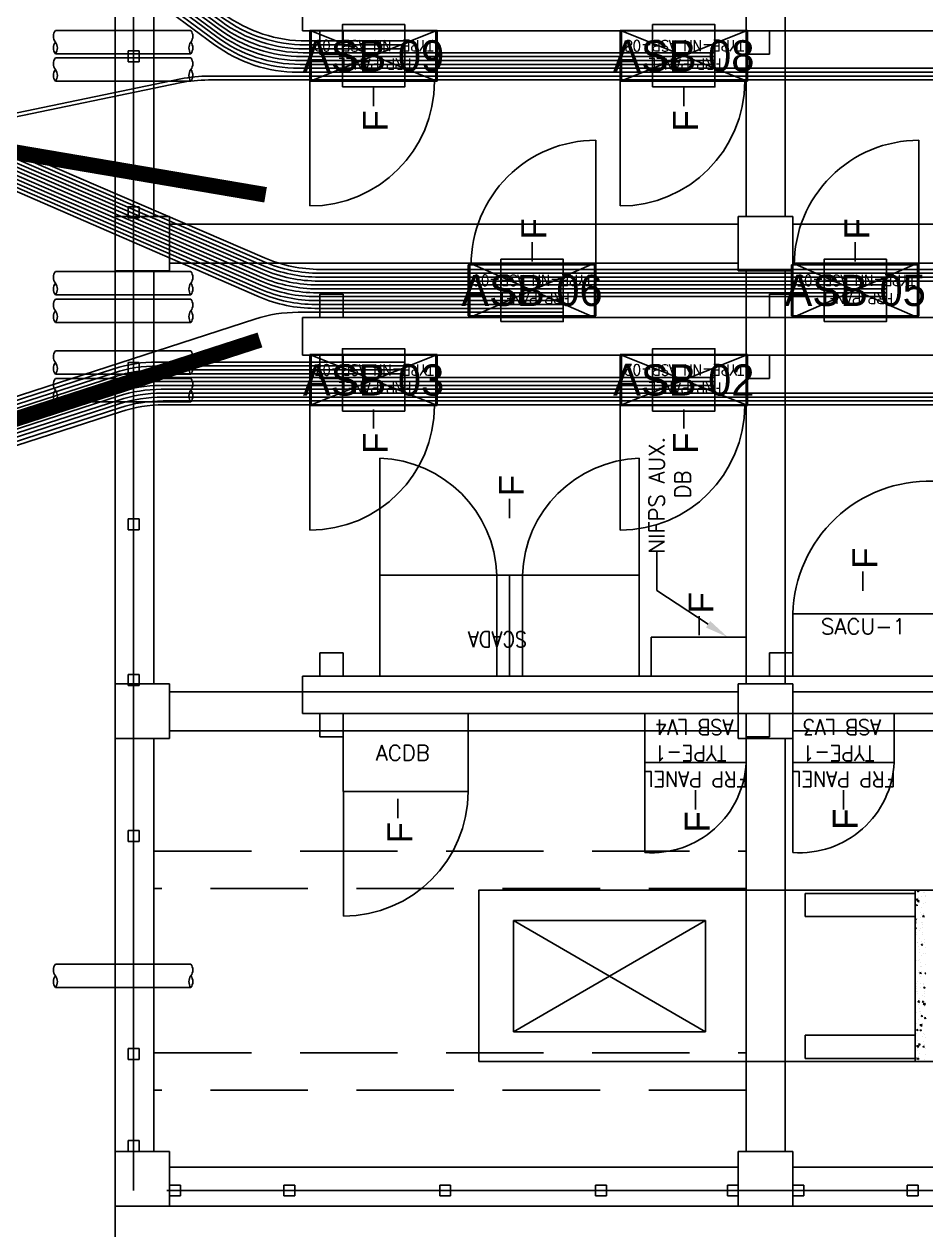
# Model space of a CAD drawing. Header units: metres. Extents: x 530075 to 530399, y 2675487 to 2675927.
# Drawn here: x 530224.89 to 530230.67, y 2675711.7 to 2675719.43 of the extents above; entities that cross this region are included whole.
import ezdxf
from ezdxf.enums import TextEntityAlignment as Align

# ---------------------------------------------------------------- set-up
doc = ezdxf.new("R2010")
doc.units = ezdxf.units.M
for name, pattern in [('DASHED', [0.75, 0.5, -0.25]), ('DASHED2', [0.375, 0.25, -0.125]), ('HIDDEN', [0.375, 0.25, -0.125]), ('PHANTOM', [63.5, 31.75, -6.35, 6.35, -6.35, 6.35, -6.35])]:
    doc.linetypes.add(name, pattern=pattern)
for name, color, linetype in [('1', 5, 'Continuous'), ('Excavation', 7, 'Continuous'), ('IDT', 7, 'Continuous'), ('LT Cable(AG) INV to LT Panel BL-04', 2, 'Continuous')]:
    doc.layers.add(name, color=color, linetype=linetype)
doc.styles.add('Arial', font='arial.ttf')
doc.styles.add('RomanS', font='romans.shx')
doc.styles.get("Standard").update_dxf_attribs({"font": 'Adani Regular.ttf'})
doc.linetypes.add('FOUNDATION LAYOUT$0$FENCELINE1', pattern='A,6.35,-2.54,[133,ltypeshp.shx,S=2.54,R=0,X=-2.54,Y=0],-2.54,25.4', length=36.83)

# ---------------------------------------------------------------- blocks, each defined once
blk = doc.blocks.new('ASB')
at = {"layer": '1', "color": 5}
blk.add_lwpolyline([(-0.2, -0.2), (0.2, -0.2), (0.2, 0.2), (-0.2, 0.2)], close=True, dxfattribs=at)
at = {"layer": '1', "color": 7}
blk.add_attdef('ID', text='', height=0.2, dxfattribs=at).set_placement((0, 0), align=Align.MIDDLE_CENTER)
blk = doc.blocks.new('IDT')
at = {"layer": 'IDT', "color": 8}
for p, q in [((25.902, 18.4101), (29.552, 18.4101)), ((28.7481, 18.3453), (28.7481, 18.2753)), ((28.8181, 18.3453), (28.7481, 18.3453)), ((28.8181, 18.2753), (28.8181, 18.3453)), ((29.4822, 18.3453), (29.4822, 18.2753)), ((29.5522, 18.3453), (29.4822, 18.3453)), ((29.552, 18.0601), (29.552, 18.4101)), ((29.552, 18.4101), (29.902, 18.4101)), ((29.5522, 18.2753), (29.5522, 18.3453)), ((29.902, 18.4101), (29.902, 18.0601)), ((29.902, 18.4101), (33.552, 18.4101)), ((29.902, 18.3453), (29.902, 18.2753)), ((29.972, 18.3453), (29.902, 18.3453)), ((29.972, 18.2753), (29.972, 18.3453)), ((30.7481, 18.3453), (30.7481, 18.2753)), ((30.8181, 18.3453), (30.7481, 18.3453)), ((30.8181, 18.2753), (30.8181, 18.3453)), ((31.7481, 18.3453), (31.7481, 18.2753)), ((31.8181, 18.3453), (31.7481, 18.3453)), ((31.8181, 18.2753), (31.8181, 18.3453)), ((32.7481, 18.3453), (32.7481, 18.2753)), ((32.8181, 18.3453), (32.7481, 18.3453)), ((32.8181, 18.2753), (32.8181, 18.3453)), ((33.482, 18.3453), (33.482, 18.2753)), ((33.552, 18.3453), (33.482, 18.3453)), ((33.552, 18.0601), (33.552, 18.4101)), ((33.552, 18.4101), (33.902, 18.4101)), ((33.552, 18.2753), (33.552, 18.3453)), ((33.902, 18.4101), (33.902, 18.0601)), ((28.7481, 18.2753), (28.8181, 18.2753)), ((29.4822, 18.2753), (29.5522, 18.2753)), ((29.902, 18.2753), (29.972, 18.2753)), ((30.7481, 18.2753), (30.8181, 18.2753)), ((31.7481, 18.2753), (31.8181, 18.2753)), ((32.7481, 18.2753), (32.8181, 18.2753)), ((33.482, 18.2753), (33.552, 18.2753)), ((25.902, 18.1601), (29.552, 18.1601)), ((29.902, 18.1601), (33.552, 18.1601)), ((29.902, 18.0601), (29.552, 18.0601)), ((29.602, 15.4101), (29.602, 18.0601)), ((29.852, 15.4101), (29.852, 18.0601)), ((33.902, 18.0601), (33.552, 18.0601)), ((33.652, 15.4101), (33.652, 18.0601)), ((33.7481, 18.0601), (33.7481, 17.9901)), ((33.8181, 18.0601), (33.7481, 18.0601)), ((33.8181, 17.9901), (33.8181, 18.0601)), ((33.902, 15.4101), (33.902, 18.0601)), ((33.7481, 17.9901), (33.8181, 17.9901)), ((27.267, 17.4829), (28.767, 17.4829)), ((28.767, 17.4829), (28.767, 16.3829)), ((33.7481, 17.4703), (33.7481, 17.4003)), ((33.8181, 17.4703), (33.7481, 17.4703)), ((33.8181, 17.4003), (33.8181, 17.4703)), ((33.7481, 17.4003), (33.8181, 17.4003)), ((30.1117, 16.5771), (30.1117, 17.2916)), ((30.1117, 17.2916), (31.3439, 17.2916)), ((31.3439, 16.5771), (30.1117, 17.2916)), ((30.1117, 16.5771), (31.3439, 17.2916)), ((31.3439, 17.2916), (31.3439, 16.5771)), ((31.3439, 16.5771), (30.1117, 16.5771)), ((29.852, 16.4349), (29.852, 15.7954)), ((28.767, 16.3829), (27.267, 16.3829)), ((33.652, 16.1329), (33.652, 16.1329)), ((33.7481, 16.0703), (33.7481, 16.0003)), ((33.8181, 16.0703), (33.7481, 16.0703)), ((33.8181, 16.0003), (33.8181, 16.0703)), ((33.7481, 16.0003), (33.8181, 16.0003)), ((29.552, 15.0601), (29.552, 15.4101)), ((29.552, 15.4101), (29.902, 15.4101)), ((29.702, 15.3997), (29.702, 15.2497)), ((29.852, 15.3997), (29.702, 15.3997)), ((29.852, 15.2497), (29.852, 15.3997)), ((29.902, 15.4101), (29.902, 15.0601)), ((32.4369, 15.3997), (32.4369, 15.2497)), ((32.5869, 15.3997), (32.4369, 15.3997)), ((32.5869, 15.2497), (32.5869, 15.3997)), ((33.552, 15.0601), (33.552, 15.4101)), ((33.552, 15.4101), (33.902, 15.4101)), ((33.902, 15.4101), (33.902, 15.0601)), ((25.902, 15.3601), (29.552, 15.3601)), ((29.902, 15.3601), (33.552, 15.3601)), ((26.802, 15.2497), (32.6992, 15.2497)), ((29.702, 15.2497), (29.852, 15.2497)), ((32.4369, 15.2497), (32.5869, 15.2497)), ((32.6992, 15.2497), (32.6992, 15.0097)), ((25.902, 15.1101), (29.552, 15.1101)), ((29.902, 15.1101), (33.552, 15.1101)), ((29.902, 15.0601), (29.552, 15.0601)), ((29.602, 12.4101), (29.602, 15.0601)), ((29.852, 12.4101), (29.852, 15.0601)), ((33.902, 15.0601), (33.552, 15.0601)), ((33.652, 12.4101), (33.652, 15.0601)), ((33.7481, 15.0703), (33.7481, 15.0003)), ((33.8181, 15.0703), (33.7481, 15.0703)), ((33.8181, 15.0003), (33.8181, 15.0703)), ((33.902, 12.4101), (33.902, 15.0601)), ((32.6992, 15.0097), (26.802, 15.0097)), ((29.552, 15.0097), (29.552, 14.8597)), ((29.702, 15.0097), (29.552, 15.0097)), ((29.702, 14.8597), (29.702, 15.0097)), ((31.2873, 14.3618), (31.2873, 15.0097)), ((31.3698, 14.3618), (31.3698, 15.0097)), ((31.4523, 14.3618), (31.4523, 15.0097)), ((32.4369, 15.0097), (32.4369, 14.8597)), ((32.5869, 15.0097), (32.4369, 15.0097)), ((32.5869, 14.8597), (32.5869, 15.0097)), ((33.7481, 15.0003), (33.8181, 15.0003)), ((29.552, 14.8597), (29.702, 14.8597)), ((32.4369, 14.8597), (32.5869, 14.8597)), ((33.7481, 14.0703), (33.7481, 14.0003)), ((33.8181, 14.0703), (33.7481, 14.0703)), ((33.8181, 14.0003), (33.8181, 14.0703)), ((33.7481, 14.0003), (33.8181, 14.0003)), ((29.843, 13.2732), (30.661, 13.2732)), ((29.843, 12.9462), (29.843, 13.2732)), ((29.852, 12.9497), (29.852, 13.2697)), ((29.852, 13.2697), (30.652, 13.2697)), ((30.652, 13.2697), (29.852, 12.9497)), ((30.652, 12.9497), (29.852, 13.2697)), ((30.652, 13.2697), (30.652, 12.9497)), ((30.661, 13.2732), (30.661, 12.9462)), ((31.8339, 13.2732), (32.6519, 13.2732)), ((31.8339, 12.9462), (31.8339, 13.2732)), ((31.8429, 12.9497), (31.8429, 13.2697)), ((31.8429, 13.2697), (32.6429, 13.2697)), ((31.8429, 12.9497), (32.6429, 13.2697)), ((31.8429, 13.2697), (32.6429, 12.9497)), ((32.6429, 13.2697), (32.6429, 12.9497)), ((32.6519, 13.2732), (32.6519, 12.9462)), ((29.702, 13.0997), (29.702, 12.9497)), ((29.852, 13.0997), (29.702, 13.0997)), ((29.852, 12.9497), (29.852, 13.0997)), ((32.4369, 13.0997), (32.4369, 12.9497)), ((32.5869, 13.0997), (32.4369, 13.0997)), ((32.5869, 12.9497), (32.5869, 13.0997)), ((33.7481, 13.0685), (33.7481, 12.9985)), ((33.8181, 13.0685), (33.7481, 13.0685)), ((33.7481, 12.9985), (33.8181, 12.9985)), ((33.8181, 12.9985), (33.8181, 13.0685)), ((32.6992, 12.9497), (26.802, 12.9497)), ((29.702, 12.9497), (29.852, 12.9497)), ((30.661, 12.9462), (29.843, 12.9462)), ((30.652, 12.9497), (29.852, 12.9497)), ((32.6519, 12.9462), (31.8339, 12.9462)), ((32.6429, 12.9497), (31.8429, 12.9497)), ((32.4369, 12.9497), (32.5869, 12.9497)), ((32.6993, 12.9497), (32.6993, 12.7097)), ((26.802, 12.7097), (32.6992, 12.7097)), ((28.743, 12.6984), (29.561, 12.6984)), ((28.743, 12.3714), (28.743, 12.6984)), ((28.752, 12.3601), (28.752, 12.7097)), ((28.752, 12.7097), (29.552, 12.7097)), ((29.552, 12.7097), (28.752, 12.3601)), ((29.552, 12.3601), (28.752, 12.7097)), ((29.552, 12.7097), (29.552, 12.3601)), ((29.552, 12.7097), (29.552, 12.5597)), ((29.702, 12.7097), (29.552, 12.7097)), ((29.561, 12.6984), (29.561, 12.3714)), ((29.702, 12.5597), (29.702, 12.7097)), ((30.817, 12.6984), (31.635, 12.6984)), ((30.817, 12.3714), (30.817, 12.6984)), ((30.826, 12.3601), (30.826, 12.7097)), ((30.826, 12.7097), (31.626, 12.7097)), ((30.826, 12.3601), (31.626, 12.7097)), ((30.826, 12.7097), (31.626, 12.3601)), ((31.626, 12.7097), (31.626, 12.3601)), ((31.635, 12.6984), (31.635, 12.3714)), ((32.4369, 12.7097), (32.4369, 12.5597)), ((32.5869, 12.7097), (32.4369, 12.7097)), ((32.5869, 12.5597), (32.5869, 12.7097)), ((29.552, 12.5597), (29.702, 12.5597)), ((32.4369, 12.5597), (32.5869, 12.5597)), ((29.552, 12.0601), (29.552, 12.4101)), ((29.552, 12.4101), (29.902, 12.4101)), ((29.902, 12.4101), (29.902, 12.0601)), ((33.552, 12.0601), (33.552, 12.4101)), ((33.552, 12.4101), (33.902, 12.4101)), ((33.902, 12.4101), (33.902, 12.0601)), ((25.902, 12.3601), (29.552, 12.3601)), ((29.561, 12.3714), (28.743, 12.3714)), ((29.552, 12.3601), (28.752, 12.3601)), ((29.902, 12.3601), (33.552, 12.3601)), ((31.635, 12.3714), (30.817, 12.3714)), ((31.626, 12.3601), (30.826, 12.3601)), ((25.902, 12.1101), (29.552, 12.1101)), ((29.902, 12.1101), (33.552, 12.1101)), ((29.902, 12.0601), (29.552, 12.0601)), ((29.602, 9.4101), (29.602, 12.0601)), ((29.852, 9.4101), (29.852, 12.0601)), ((33.902, 12.0601), (33.552, 12.0601)), ((33.652, 9.4101), (33.652, 12.0601)), ((33.7481, 12.0685), (33.7481, 11.9985)), ((33.8181, 12.0685), (33.7481, 12.0685)), ((33.7481, 11.9985), (33.8181, 11.9985)), ((33.8181, 11.9985), (33.8181, 12.0685)), ((33.902, 9.4101), (33.902, 12.0601)), ((29.843, 11.1932), (30.661, 11.1932)), ((29.843, 10.8662), (29.843, 11.1932)), ((29.852, 10.8697), (29.852, 11.1897)), ((29.852, 11.1897), (30.652, 11.1897)), ((30.652, 11.1897), (29.852, 10.8697)), ((30.652, 10.8697), (29.852, 11.1897)), ((30.652, 11.1897), (30.652, 10.8697)), ((30.661, 11.1932), (30.661, 10.8662)), ((31.8339, 11.1932), (32.6519, 11.1932)), ((31.8339, 10.8662), (31.8339, 11.1932)), ((31.8429, 10.8697), (31.8429, 11.1897)), ((31.8429, 11.1897), (32.6429, 11.1897)), ((31.8429, 10.8697), (32.6429, 11.1897)), ((31.8429, 11.1897), (32.6429, 10.8697)), ((32.6429, 11.1897), (32.6429, 10.8697)), ((32.6519, 11.1932), (32.6519, 10.8662)), ((33.7481, 11.0685), (33.7481, 10.9985)), ((33.8181, 11.0685), (33.7481, 11.0685)), ((33.8181, 10.9985), (33.8181, 11.0685)), ((29.702, 11.0197), (29.702, 10.8697)), ((29.852, 11.0197), (29.702, 11.0197)), ((29.852, 10.8697), (29.852, 11.0197)), ((32.4369, 11.0197), (32.4369, 10.8697)), ((32.5869, 11.0197), (32.4369, 11.0197)), ((32.5869, 10.8697), (32.5869, 11.0197)), ((33.7481, 10.9985), (33.8181, 10.9985)), ((32.6992, 10.8697), (26.802, 10.8697)), ((29.702, 10.8697), (29.852, 10.8697)), ((30.661, 10.8662), (29.843, 10.8662)), ((30.652, 10.8697), (29.852, 10.8697)), ((32.6519, 10.8662), (31.8339, 10.8662)), ((32.6429, 10.8697), (31.8429, 10.8697)), ((32.4369, 10.8697), (32.5869, 10.8697)), ((32.6993, 10.8697), (32.6993, 10.6297))]:
    blk.add_line(p, q, dxfattribs=at)
at = {"layer": 'IDT', "color": 8, "linetype": 'DASHED2', "ltscale": 5}
for p, q in [((32.802, 18.4101), (33.902, 18.4101)), ((33.902, 18.4101), (33.902, 17.3101))]:
    blk.add_line(p, q, dxfattribs=at)
at = {"layer": 'IDT', "color": 8, "linetype": 'PHANTOM', "ltscale": 0.25}
for p, q in [((25.6331, 18.3103), (33.7831, 18.3103)), ((33.7831, 18.3103), (33.7831, 9.1603))]:
    blk.add_line(p, q, dxfattribs=at)
at = {"layer": 'IDT', "color": 8, "linetype": 'HIDDEN', "ltscale": 2.5}
for p, q in [((29.852, 17.6665), (33.652, 17.6665)), ((33.652, 17.4265), (29.852, 17.4265)), ((29.852, 16.3729), (33.652, 16.3729)), ((33.652, 16.1329), (29.852, 16.1329))]:
    blk.add_line(p, q, dxfattribs=at)
at = {"layer": 'IDT', "color": 8, "linetype": 'Continuous'}
for p, q in [((28.7028, 17.435), (28.7028, 17.435)), ((28.7046, 17.467), (28.7046, 17.467)), ((28.7388, 17.4334), (28.7388, 17.4334)), ((28.7423, 17.4815), (28.7423, 17.4815)), ((28.7461, 17.469), (28.7454, 17.4614)), ((28.7454, 17.4616), (28.7533, 17.463)), ((28.7461, 17.469), (28.7534, 17.4629)), ((28.7465, 17.4497), (28.7465, 17.4497)), ((28.7521, 17.4149), (28.7521, 17.4149)), ((28.755, 17.4827), (28.755, 17.4827)), ((28.759, 17.4541), (28.759, 17.4541)), ((28.7641, 17.4682), (28.7599, 17.4619)), ((28.7599, 17.4619), (28.767, 17.4595)), ((28.7642, 17.4682), (28.767, 17.4608)), ((28.6989, 17.3314), (28.6989, 17.3314)), ((28.7017, 17.3992), (28.7017, 17.3992)), ((28.7046, 17.3708), (28.7046, 17.3708)), ((28.713, 17.3924), (28.7088, 17.3861)), ((28.7088, 17.3861), (28.7164, 17.3835)), ((28.7131, 17.3924), (28.7165, 17.3835)), ((28.7133, 17.3548), (28.7133, 17.3548)), ((28.7381, 17.3779), (28.7374, 17.3703)), ((28.7374, 17.3705), (28.7454, 17.3719)), ((28.7381, 17.3779), (28.7454, 17.3718)), ((28.7454, 17.3815), (28.7575, 17.3829)), ((28.7472, 17.3928), (28.7455, 17.3815)), ((28.7469, 17.3692), (28.7469, 17.3692)), ((28.7472, 17.3928), (28.7575, 17.3829)), ((28.7492, 17.3471), (28.7492, 17.3471)), ((28.7528, 17.4016), (28.7528, 17.4016)), ((28.7663, 17.3739), (28.7663, 17.3739)), ((28.7087, 17.3112), (28.7087, 17.3112)), ((28.7141, 17.3048), (28.7141, 17.3048)), ((28.7175, 17.323), (28.7175, 17.323)), ((28.7238, 17.2749), (28.7238, 17.2749)), ((28.7262, 17.2573), (28.7245, 17.246)), ((28.7262, 17.2572), (28.7365, 17.2473)), ((28.7294, 17.2794), (28.7374, 17.2808)), ((28.7301, 17.2868), (28.7295, 17.2792)), ((28.7301, 17.2868), (28.7374, 17.2807)), ((28.7464, 17.2793), (28.7464, 17.2793)), ((28.754, 17.2857), (28.7497, 17.2794)), ((28.7497, 17.2794), (28.7574, 17.2768)), ((28.754, 17.2857), (28.7574, 17.2768)), ((28.7564, 17.3032), (28.7564, 17.3032)), ((28.7634, 17.3214), (28.7634, 17.3214)), ((28.7634, 17.3061), (28.7634, 17.3061)), ((28.7028, 17.2099), (28.6986, 17.2036)), ((28.6986, 17.2036), (28.7063, 17.201)), ((28.7029, 17.2099), (28.7063, 17.201)), ((28.7214, 17.2371), (28.7214, 17.2371)), ((28.7222, 17.1957), (28.7215, 17.1881)), ((28.7215, 17.1883), (28.7294, 17.1898)), ((28.7222, 17.1957), (28.7295, 17.1896)), ((28.7231, 17.2396), (28.7231, 17.2396)), ((28.7244, 17.246), (28.7365, 17.2474)), ((28.7344, 17.1947), (28.7344, 17.1947)), ((28.7435, 17.2115), (28.7435, 17.2115)), ((28.7606, 17.2383), (28.7606, 17.2383)), ((28.7653, 17.238), (28.7653, 17.238)), ((28.6984, 17.111), (28.6984, 17.111)), ((28.7052, 17.1217), (28.7034, 17.1104)), ((28.7034, 17.1104), (28.7155, 17.1118)), ((28.7051, 17.1217), (28.7155, 17.1118)), ((28.7062, 17.1326), (28.7062, 17.1326)), ((28.7142, 17.1046), (28.7135, 17.097)), ((28.7142, 17.1046), (28.7215, 17.0985)), ((28.7312, 17.1754), (28.7312, 17.1754)), ((28.7341, 17.1631), (28.7341, 17.1631)), ((28.7386, 17.1629), (28.7386, 17.1629)), ((28.7438, 17.1032), (28.7395, 17.0969)), ((28.7407, 17.1438), (28.7407, 17.1438)), ((28.7407, 17.1095), (28.7407, 17.1095)), ((28.7439, 17.1032), (28.7473, 17.0943)), ((28.7449, 17.1148), (28.7449, 17.1148)), ((28.7548, 17.1027), (28.7548, 17.1027)), ((28.7577, 17.1705), (28.7577, 17.1705)), ((28.7054, 17.068), (28.7054, 17.068)), ((28.7074, 17.0458), (28.7074, 17.0458)), ((28.7096, 17.0362), (28.7096, 17.0362)), ((28.7135, 17.0972), (28.7215, 17.0987)), ((28.7189, 17.0586), (28.7189, 17.0586)), ((28.7378, 17.076), (28.7378, 17.076)), ((28.7395, 17.0969), (28.7472, 17.0943)), ((28.7468, 17.089), (28.7468, 17.089)), ((28.7497, 17.0443), (28.7497, 17.0443)), ((28.752, 17.0349), (28.752, 17.0349)), ((28.7555, 17.0346), (28.7555, 17.0346)), ((28.7062, 17.0135), (28.7055, 17.006)), ((28.7055, 17.0061), (28.7135, 17.0076)), ((28.7062, 17.0135), (28.7135, 17.0074)), ((28.7155, 16.9817), (28.7155, 16.9817)), ((28.7159, 16.9881), (28.7159, 16.9881)), ((28.7316, 16.9845), (28.7316, 16.9845)), ((28.7349, 17.0082), (28.7349, 17.0082)), ((28.7491, 16.9671), (28.7491, 16.9671)), ((28.7578, 16.9801), (28.7578, 16.9801)), ((28.7595, 17.0149), (28.7595, 17.0149)), ((28.7597, 17.0028), (28.7597, 17.0028)), ((28.766, 16.9547), (28.766, 16.9547)), ((28.6976, 16.915), (28.7055, 16.9165)), ((28.6982, 16.9225), (28.7055, 16.9163)), ((28.725, 16.9157), (28.725, 16.9157)), ((28.7265, 16.9079), (28.7265, 16.9079)), ((28.7292, 16.8726), (28.7292, 16.8726)), ((28.7336, 16.9207), (28.7294, 16.9144)), ((28.7294, 16.9144), (28.737, 16.9118)), ((28.7306, 16.8761), (28.7306, 16.8761)), ((28.7321, 16.9404), (28.7321, 16.9404)), ((28.7337, 16.9207), (28.7371, 16.9118)), ((28.7443, 16.9104), (28.7443, 16.9104)), ((28.7463, 16.8993), (28.7463, 16.8993)), ((28.6999, 16.8619), (28.6999, 16.8619)), ((28.7263, 16.8048), (28.7263, 16.8048)), ((28.734, 16.8505), (28.734, 16.8505)), ((28.737, 16.828), (28.737, 16.828)), ((28.7434, 16.8316), (28.7434, 16.8316)), ((28.7571, 16.8364), (28.7571, 16.8364)), ((28.6998, 16.7879), (28.6998, 16.7879)), ((28.7016, 16.7494), (28.7016, 16.7494)), ((28.7094, 16.7219), (28.7094, 16.7219)), ((28.7126, 16.7879), (28.7126, 16.7879)), ((28.7235, 16.7382), (28.7192, 16.7318)), ((28.7192, 16.7318), (28.7269, 16.7293)), ((28.7235, 16.7381), (28.7269, 16.7292)), ((28.7235, 16.737), (28.7235, 16.737)), ((28.7253, 16.7138), (28.7253, 16.7138)), ((28.7405, 16.7638), (28.7405, 16.7638)), ((28.7421, 16.7863), (28.7421, 16.7863)), ((28.7475, 16.7478), (28.7475, 16.7478)), ((28.7516, 16.7204), (28.7516, 16.7204)), ((28.7517, 16.716), (28.7517, 16.716)), ((28.708, 16.7013), (28.708, 16.7013)), ((28.7183, 16.6567), (28.7183, 16.6567)), ((28.7206, 16.6692), (28.7206, 16.6692)), ((28.7377, 16.696), (28.7377, 16.696)), ((28.738, 16.6397), (28.738, 16.6397)), ((28.758, 16.6679), (28.758, 16.6679)), ((28.7606, 16.6552), (28.7606, 16.6552)), ((28.7177, 16.6014), (28.7177, 16.6014)), ((28.7185, 16.6211), (28.7185, 16.6211)), ((28.7227, 16.5893), (28.7227, 16.5893)), ((28.7264, 16.5926), (28.7264, 16.5926)), ((28.7319, 16.5604), (28.7319, 16.5604)), ((28.7348, 16.6282), (28.7348, 16.6282)), ((28.7508, 16.5657), (28.7508, 16.5657)), ((28.7644, 16.6315), (28.7602, 16.6251)), ((28.7602, 16.6251), (28.767, 16.6228)), ((28.7619, 16.5757), (28.7612, 16.5681)), ((28.7612, 16.5683), (28.767, 16.5693)), ((28.7619, 16.5757), (28.767, 16.5714)), ((28.764, 16.5851), (28.767, 16.5855)), ((28.7658, 16.5964), (28.7641, 16.5851)), ((28.7645, 16.6314), (28.767, 16.6248)), ((28.7658, 16.5964), (28.767, 16.5952)), ((28.7133, 16.5556), (28.709, 16.5493)), ((28.709, 16.5493), (28.7167, 16.5468)), ((28.7133, 16.5556), (28.7168, 16.5467)), ((28.7149, 16.5336), (28.7149, 16.5336)), ((28.729, 16.5412), (28.729, 16.5412)), ((28.7291, 16.4926), (28.7291, 16.4926)), ((28.7359, 16.5266), (28.7359, 16.5266)), ((28.7539, 16.4846), (28.7533, 16.477)), ((28.7539, 16.4846), (28.7612, 16.4785)), ((28.7635, 16.4916), (28.7635, 16.4916)), ((28.7, 16.4145), (28.7, 16.4145)), ((28.7004, 16.4228), (28.7004, 16.4228)), ((28.7026, 16.4629), (28.7026, 16.4629)), ((28.712, 16.4658), (28.712, 16.4658)), ((28.7262, 16.4248), (28.7262, 16.4248)), ((28.7396, 16.461), (28.7396, 16.461)), ((28.743, 16.4496), (28.7551, 16.451)), ((28.7448, 16.4609), (28.7431, 16.4496)), ((28.7438, 16.4292), (28.7438, 16.4292)), ((28.7448, 16.4608), (28.7551, 16.4509)), ((28.7449, 16.4614), (28.7449, 16.4614)), ((28.7543, 16.4489), (28.75, 16.4426)), ((28.75, 16.4426), (28.7577, 16.44)), ((28.7532, 16.4772), (28.7612, 16.4786)), ((28.7543, 16.4489), (28.7577, 16.44)), ((28.7091, 16.398), (28.7091, 16.398)), ((28.7107, 16.3988), (28.7107, 16.3988)), ((28.746, 16.3935), (28.7453, 16.3859)), ((28.7453, 16.3861), (28.7532, 16.3876)), ((28.746, 16.3935), (28.7533, 16.3874)), ((28.7501, 16.3811), (28.7501, 16.3811)), ((28.753, 16.3973), (28.753, 16.3973))]:
    blk.add_line(p, q, dxfattribs=at)
at = {"layer": 'IDT', "color": 7}
for p, q in [((29.4722, 17.4629), (28.767, 17.4629)), ((28.767, 17.4629), (28.767, 17.3133)), ((29.4722, 17.3133), (29.4722, 17.4629)), ((28.767, 17.3133), (29.4722, 17.3133)), ((28.767, 16.4038), (28.767, 16.5533)), ((28.767, 16.5533), (29.4722, 16.5533)), ((29.4722, 16.5533), (29.4722, 16.4038)), ((29.4722, 16.4038), (28.767, 16.4038)), ((29.227, 15.7932), (29.227, 15.8658)), ((30.177, 15.7932), (30.177, 15.8657)), ((32.0863, 15.8484), (32.0863, 15.9209)), ((29.227, 15.7421), (29.227, 15.7932)), ((30.177, 15.7421), (30.177, 15.7932)), ((32.0863, 15.7973), (32.0863, 15.8484)), ((31.6365, 15.7486), (32.4369, 15.7497)), ((31.6365, 15.2497), (31.6365, 15.7486)), ((32.4369, 15.7497), (32.4369, 15.2497)), ((28.902, 15.5637), (29.552, 15.5637)), ((28.902, 15.2497), (28.902, 15.5637)), ((29.552, 15.5637), (29.552, 15.2497)), ((29.852, 15.5637), (30.502, 15.5637)), ((29.852, 15.2497), (29.852, 15.5637)), ((30.502, 15.5637), (30.502, 15.2497)), ((29.552, 15.2497), (28.902, 15.2497)), ((30.502, 15.2497), (29.852, 15.2497)), ((32.4369, 15.2497), (31.6365, 15.2497)), ((29.552, 15.0097), (28.652, 15.0097)), ((29.552, 14.6097), (29.552, 15.0097)), ((29.852, 15.0097), (30.462, 15.0097)), ((29.852, 14.7597), (29.852, 15.0097)), ((30.462, 15.0097), (30.462, 14.7597)), ((30.5375, 15.0097), (32.202, 15.0097)), ((30.5375, 14.3618), (30.5375, 15.0097)), ((32.202, 15.0097), (32.202, 14.3618)), ((30.462, 14.7597), (29.852, 14.7597)), ((30.1529, 14.748), (30.1529, 14.6969)), ((30.1529, 14.6969), (30.1529, 14.6243)), ((28.652, 14.6097), (29.552, 14.6097)), ((29.102, 14.4621), (29.102, 14.4109)), ((29.102, 14.4109), (29.102, 14.3384)), ((32.202, 14.3618), (30.5375, 14.3618)), ((31.3698, 13.9969), (31.3698, 13.9457)), ((31.3698, 13.9457), (31.3698, 13.8732)), ((30.252, 13.3493), (30.252, 13.4218)), ((32.2429, 13.3493), (32.2429, 13.4218)), ((30.252, 13.2982), (30.252, 13.3493)), ((32.2429, 13.2982), (32.2429, 13.3493)), ((29.843, 13.2732), (30.661, 13.2732)), ((29.843, 12.9462), (29.843, 13.2732)), ((30.661, 13.2732), (30.661, 12.9462)), ((31.8339, 13.2732), (32.6519, 13.2732)), ((31.8339, 12.9462), (31.8339, 13.2732)), ((32.6519, 13.2732), (32.6519, 12.9462)), ((30.661, 12.9462), (29.843, 12.9462)), ((32.6519, 12.9462), (31.8339, 12.9462)), ((28.743, 12.6984), (29.561, 12.6984)), ((28.743, 12.3714), (28.743, 12.6984)), ((29.561, 12.6984), (29.561, 12.3714)), ((30.817, 12.6984), (31.635, 12.6984)), ((30.817, 12.3714), (30.817, 12.6984)), ((31.635, 12.6984), (31.635, 12.3714)), ((29.561, 12.3714), (28.743, 12.3714)), ((29.152, 12.3497), (29.152, 12.2985)), ((31.635, 12.3714), (30.817, 12.3714)), ((31.226, 12.3497), (31.226, 12.2985)), ((29.152, 12.2985), (29.152, 12.226)), ((31.226, 12.2985), (31.226, 12.226)), ((30.252, 11.2802), (30.252, 11.3527)), ((32.2429, 11.2802), (32.2429, 11.3527)), ((30.252, 11.229), (30.252, 11.2802)), ((32.2429, 11.229), (32.2429, 11.2802)), ((29.843, 11.1932), (30.661, 11.1932)), ((29.843, 10.8662), (29.843, 11.1932)), ((30.661, 11.1932), (30.661, 10.8662)), ((31.8339, 11.1932), (32.6519, 11.1932)), ((31.8339, 10.8662), (31.8339, 11.1932)), ((32.6519, 11.1932), (32.6519, 10.8662)), ((30.661, 10.8662), (29.843, 10.8662)), ((32.6519, 10.8662), (31.8339, 10.8662))]:
    blk.add_line(p, q, dxfattribs=at)
at = {"layer": 'IDT', "color": 124}
for p, q in [((34.2845, 17.0079), (33.4155, 17.0079)), ((33.4155, 17.0079), (34.2845, 17.0079)), ((33.4155, 16.8579), (34.2845, 16.8579)), ((34.2845, 16.8579), (33.4155, 16.8579)), ((34.2845, 13.2505), (33.4155, 13.2505)), ((33.4155, 13.2505), (34.2845, 13.2505)), ((33.4155, 13.1005), (34.2845, 13.1005)), ((34.2845, 13.1005), (33.4155, 13.1005)), ((34.2845, 13.0734), (33.4155, 13.0734)), ((33.4155, 13.0734), (34.2845, 13.0734)), ((33.4155, 12.9234), (34.2845, 12.9234)), ((34.2845, 12.9234), (33.4155, 12.9234)), ((34.2845, 12.7409), (33.4155, 12.7409)), ((33.4155, 12.7409), (34.2845, 12.7409)), ((33.4155, 12.5909), (34.2845, 12.5909)), ((34.2845, 12.5909), (33.4155, 12.5909)), ((34.2845, 12.5638), (33.4155, 12.5638)), ((33.4155, 12.5638), (34.2845, 12.5638)), ((33.4155, 12.4138), (34.2845, 12.4138)), ((34.2845, 12.4138), (33.4155, 12.4138)), ((34.2845, 11.1932), (33.4155, 11.1932)), ((33.4155, 11.1932), (34.2845, 11.1932)), ((33.4155, 11.0432), (34.2845, 11.0432)), ((34.2845, 11.0432), (33.4155, 11.0432)), ((34.2845, 11.0162), (33.4155, 11.0162)), ((33.4155, 11.0162), (34.2845, 11.0162)), ((33.4155, 10.8662), (34.2845, 10.8662)), ((34.2845, 10.8662), (33.4155, 10.8662))]:
    blk.add_line(p, q, dxfattribs=at)
at = {"layer": 'IDT', "color": 8, "linetype": 'DASHED', "ltscale": 5}
for p, q in [((32.4365, 16.5497), (32.4365, 15.7497)), ((29.552, 15.5637), (29.552, 16.1417)), ((30.502, 15.5637), (30.502, 16.1417)), ((32.3927, 15.7497), (31.6365, 15.7497)), ((32.4365, 15.7497), (32.3927, 15.7497)), ((28.652, 14.6097), (29.552, 14.6097)), ((30.5375, 13.6118), (30.5375, 14.3618)), ((32.202, 13.6118), (32.202, 14.3618)), ((30.661, 14.0732), (30.661, 13.2732)), ((32.6519, 14.0732), (32.6519, 13.2732)), ((30.5375, 13.6118), (30.5375, 13.6118)), ((32.202, 13.6118), (32.202, 13.6118)), ((30.6172, 13.2732), (29.861, 13.2732)), ((30.661, 13.2732), (30.6172, 13.2732)), ((32.6081, 13.2732), (31.8519, 13.2732)), ((32.6519, 13.2732), (32.6081, 13.2732)), ((28.743, 11.5714), (28.743, 12.3714)), ((28.743, 12.3714), (28.7869, 12.3714)), ((28.7869, 12.3714), (29.543, 12.3714)), ((30.817, 11.5714), (30.817, 12.3714)), ((30.817, 12.3714), (30.8609, 12.3714)), ((30.8609, 12.3714), (31.617, 12.3714)), ((30.661, 11.9932), (30.661, 11.1932)), ((32.6519, 11.9932), (32.6519, 11.1932)), ((30.6172, 11.1932), (29.861, 11.1932)), ((30.661, 11.1932), (30.6172, 11.1932)), ((32.6081, 11.1932), (31.8519, 11.1932)), ((32.6519, 11.1932), (32.6081, 11.1932))]:
    blk.add_line(p, q, dxfattribs=at)
at = {"layer": 'IDT', "color": 8, "linetype": 'ByBlock', "lineweight": -2, "ltscale": 0.1}
for p, q in [((30.096, 14.6774), (30.426, 14.4611)), ((30.426, 14.4611), (30.426, 14.2072))]:
    blk.add_line(p, q, dxfattribs=at)
at = {"layer": 'IDT', "color": 7, "linetype": 'FOUNDATION LAYOUT$0$FENCELINE1', "ltscale": 0.01}
blk.add_lwpolyline([(33.902, 18.4101), (33.9018, 22.4854), (21.4107, 22.4854)], dxfattribs=at)
at = {"layer": 'IDT', "color": 8}
blk.add_lwpolyline([(31.567, 17.4829), (31.567, 16.3829), (28.767, 16.3829), (28.767, 17.4829)], close=True, dxfattribs=at)
at = {"layer": 'IDT', "color": 124}
for centre, start, end in [((33.4653, 16.9704), 143.02764, 216.97236), ((33.3657, 16.9704), 323.02764, 36.97236), ((34.3344, 16.9704), 143.02764, 216.97236), ((34.2347, 16.9704), 323.02764, 36.97236), ((33.4653, 16.8954), 143.02764, 216.97236), ((34.2347, 16.8954), 323.02764, 36.97236), ((33.4653, 13.213), 143.02764, 216.97236), ((33.3657, 13.213), 323.02764, 36.97236), ((34.3344, 13.213), 143.02764, 216.97236), ((34.2347, 13.213), 323.02764, 36.97236), ((33.4653, 13.138), 143.02764, 216.97236), ((34.2347, 13.138), 323.02764, 36.97236), ((33.4653, 13.0359), 143.02764, 216.97236), ((33.4653, 12.9609), 143.02764, 216.97236), ((33.3657, 13.0359), 323.02764, 36.97236), ((34.3344, 13.0359), 143.02764, 216.97236), ((34.2347, 13.0359), 323.02764, 36.97236), ((34.2347, 12.9609), 323.02764, 36.97236), ((33.4653, 12.7034), 143.02764, 216.97236), ((33.3657, 12.7034), 323.02764, 36.97236), ((34.3344, 12.7034), 143.02764, 216.97236), ((34.2347, 12.7034), 323.02764, 36.97236), ((33.4653, 12.6284), 143.02764, 216.97236), ((34.2347, 12.6284), 323.02764, 36.97236), ((33.4653, 12.5263), 143.02764, 216.97236), ((33.3657, 12.5263), 323.02764, 36.97236), ((34.3344, 12.5263), 143.02764, 216.97236), ((34.2347, 12.5263), 323.02764, 36.97236), ((33.4653, 12.4513), 143.02764, 216.97236), ((34.2347, 12.4513), 323.02764, 36.97236), ((33.4653, 11.1557), 143.02764, 216.97236), ((33.3657, 11.1557), 323.02764, 36.97236), ((34.3344, 11.1557), 143.02764, 216.97236), ((34.2347, 11.1557), 323.02764, 36.97236), ((33.4653, 11.0807), 143.02764, 216.97236), ((34.2347, 11.0807), 323.02764, 36.97236), ((33.4653, 10.9787), 143.02764, 216.97236), ((33.3657, 10.9787), 323.02764, 36.97236), ((34.3344, 10.9787), 143.02764, 216.97236), ((34.2347, 10.9787), 323.02764, 36.97236), ((33.4653, 10.9037), 143.02764, 216.97236), ((34.2347, 10.9037), 323.02764, 36.97236)]:
    blk.add_arc(centre, 0.0624, start, end, dxfattribs=at)
at = {"layer": 'IDT', "color": 8, "linetype": 'DASHED', "ltscale": 5}
for centre, radius, start, end in [((32.4365, 15.7497), 0.8, 90, 180), ((29.5075, 15.5373), 0.606, 85.7856, 177.50336), ((30.4575, 15.5373), 0.606, 85.7856, 177.50336), ((28.6771, 14.6339), 0.8753, 268.36148, 358.41918), ((30.512, 14.3876), 0.7761, 271.87815, 358.10123), ((29.6994, 14.7411), 1.4413, 344.74337, 344.78968), ((32.2275, 14.3876), 0.7761, 181.89877, 268.12185), ((30.661, 13.2732), 0.8, 90, 180), ((32.6519, 13.2732), 0.8, 90, 180), ((28.743, 12.3714), 0.8, 270, 0), ((30.817, 12.3714), 0.8, 270, 0), ((30.661, 11.1932), 0.8, 90, 180), ((32.6519, 11.1932), 0.8, 90, 180)]:
    blk.add_arc(centre, radius, start, end, dxfattribs=at)
at = {"layer": 'IDT', "color": 8, "ltscale": 0.1}
blk.add_solid([(30.0823, 14.6565), (29.9705, 14.7597), (30.1097, 14.6983)], dxfattribs=at)
at = {"layer": 'IDT', "color": 7, "style": 'Arial'}
for p in [(31.9951, 16.0827), (29.1358, 15.9961), (30.0858, 16.0139), (30.0617, 14.6072), (29.0108, 14.3212), (31.2786, 13.856), (30.1608, 13.5836), (32.1517, 13.5836), (29.0608, 12.2089), (31.1348, 12.2089), (30.1608, 11.5145), (32.1517, 11.5145)]:
    blk.add_text('F', height=0.16, rotation=270, dxfattribs=at).set_placement(p)
at = {"layer": 'IDT', "color": 7, "style": 'RomanS', "width": 0.9}
for s, height, p in [('FRP PANEL', 0.1, (28.8934, 15.6209)), ('FRP PANEL', 0.1, (29.8434, 15.6209)), ('TYPE-1', 0.1, (29.0282, 15.4542)), ('TYPE-1', 0.1, (29.9782, 15.4542)), ('ASB LV3', 0.1, (28.9864, 15.2876)), ('ASB LV4', 0.1, (29.9342, 15.2876)), ('SCADA', 0.1, (31.2586, 14.724)), ('FRP PANEL', 0.07, (30.0088, 13.1269)), ('FRP PANEL', 0.07, (31.9997, 13.1269)), ('TYPE-NN ASB-02', 0.07, (29.8647, 13.0102)), ('TYPE-NN ASB-03', 0.07, (31.8556, 13.0102)), ('FRP PANEL', 0.07, (28.9088, 12.5521)), ('FRP PANEL', 0.07, (30.9828, 12.5521)), ('TYPE-NN ASB-05', 0.07, (28.7647, 12.4354)), ('TYPE-NN ASB-06', 0.07, (30.8387, 12.4354)), ('FRP PANEL', 0.07, (30.0088, 11.0469)), ('FRP PANEL', 0.07, (31.9997, 11.0469)), ('TYPE-NN ASB-08', 0.07, (29.8647, 10.9302)), ('TYPE-NN ASB-09', 0.07, (31.8571, 10.9302))]:
    blk.add_text(s, height=height, dxfattribs=at).set_placement(p)
at = {"layer": 'IDT', "color": 7, "ltscale": 0.1, "style": 'RomanS'}
for s, p in [('ACDB', (32.2286, 15.5521)), ('SACU-1', (29.3715, 14.7409))]:
    blk.add_text(s, height=0.1, rotation=180, dxfattribs=at).set_placement(p)
at = {"layer": 'IDT', "color": 8, "style": 'RomanS'}
for s, p in [('NIFPS AUX.', (30.376, 14.2243)), (' DB', (30.2093, 13.9386))]:
    blk.add_text(s, height=0.1, rotation=270, dxfattribs=at).set_placement(p)

msp = doc.modelspace()

# ---------------------------------------------------------------- linework, layer by layer
at = {"layer": 'Excavation', "color": 3, "const_width": 0.1}
for points in [[(530226.4355, 2675718.3374), (530224.4503, 2675718.6751), (530217.5253, 2675718.6751), (530217.5253, 2675688.1182)], [(530226.3993, 2675717.4061), (530224.4503, 2675716.7751), (530220.3753, 2675716.7751), (530220.3753, 2675688.1182)]]:
    msp.add_lwpolyline(points, dxfattribs=at)
at = {"layer": 'LT Cable(AG) INV to LT Panel BL-04'}
for points in [[(530227.3284, 2675719.2994), (530226.6916, 2675719.2994, -0.159535), (530226.1594, 2675719.4737), (530224.6408, 2675720.5875, 0.103275), (530224.2807, 2675720.6626), (530218.5128, 2675720.6626, -0.414214), (530217.6128, 2675721.5626), (530217.6128, 2675732.8497, 0.040883), (530217.6008, 2675732.9961), (530217.434, 2675734.0073, -0.040883), (530217.422, 2675734.1537), (530217.422, 2675813.1516, 0.414214), (530216.522, 2675814.0516), (530142.0336, 2675814.0516, -0.414214), (530141.1336, 2675814.9516), (530141.1336, 2675815.1898)], [(530227.3284, 2675719.3244), (530226.6986, 2675719.3244, -0.159395), (530226.1667, 2675719.4984), (530224.646, 2675720.6125, 0.103275), (530224.2859, 2675720.6876), (530218.5378, 2675720.6876, -0.414214), (530217.6378, 2675721.5876), (530217.6378, 2675732.8517, 0.040883), (530217.6258, 2675732.9981), (530217.459, 2675734.0093, -0.040883), (530217.447, 2675734.1558), (530217.447, 2675813.1766, 0.414214), (530216.547, 2675814.0766), (530206.8176, 2675814.0766, -0.414214), (530205.9176, 2675814.9766), (530205.9176, 2675815.1898)], [(530229.3193, 2675719.2494), (530226.6777, 2675719.2494, -0.159818), (530226.1446, 2675719.4242), (530224.6303, 2675720.5375, 0.103275), (530224.2702, 2675720.6126), (530218.4628, 2675720.6126, -0.414214), (530217.5628, 2675721.5126), (530217.5628, 2675732.8456, 0.040883), (530217.5508, 2675732.992), (530217.384, 2675734.0032, -0.040883), (530217.372, 2675734.1496), (530217.372, 2675783.0747, 0.414214), (530216.472, 2675783.9747), (530142.0336, 2675783.9747, -0.414214), (530141.1336, 2675784.8747), (530141.1336, 2675785.1898)], [(530227.3284, 2675719.2744), (530226.6847, 2675719.2744, -0.159676), (530226.152, 2675719.449), (530224.6355, 2675720.5625, 0.103275), (530224.2754, 2675720.6376), (530218.4878, 2675720.6376, -0.414214), (530217.5878, 2675721.5376), (530217.5878, 2675732.8476, 0.040883), (530217.5758, 2675732.9941), (530217.409, 2675734.0052, -0.040883), (530217.397, 2675734.1517), (530217.397, 2675783.0997, 0.414214), (530216.497, 2675783.9997), (530206.8176, 2675783.9997, -0.414214), (530205.9176, 2675784.8997), (530205.9176, 2675785.1898)], [(530229.3193, 2675719.1994), (530226.6637, 2675719.1994, -0.160103), (530226.1299, 2675719.3748), (530224.6199, 2675720.4875, 0.103275), (530224.2598, 2675720.5626), (530218.4128, 2675720.5626, -0.414214), (530217.5128, 2675721.4626), (530217.5128, 2675732.8415, 0.040883), (530217.5008, 2675732.9879), (530217.334, 2675733.9991, -0.040883), (530217.322, 2675734.1455), (530217.322, 2675760.5247, 0.414214), (530216.422, 2675761.4247), (530142.0336, 2675761.4247, -0.414214), (530141.1336, 2675762.3247), (530141.1336, 2675762.6898)], [(530229.3193, 2675719.2244), (530226.6707, 2675719.2244, -0.15996), (530226.1373, 2675719.3995), (530224.6251, 2675720.5125, 0.103275), (530224.265, 2675720.5876), (530218.4378, 2675720.5876, -0.414214), (530217.5378, 2675721.4876), (530217.5378, 2675732.8435, 0.040883), (530217.5258, 2675732.99), (530217.359, 2675734.0011, -0.040883), (530217.347, 2675734.1476), (530217.347, 2675760.5497, 0.414214), (530216.447, 2675761.4497), (530206.8176, 2675761.4497, -0.414214), (530205.9176, 2675762.3497), (530205.9176, 2675762.6898)], [(530231.4763, 2675719.1494), (530226.6498, 2675719.1494, -0.160391), (530226.1151, 2675719.3254), (530224.6094, 2675720.4375, 0.103275), (530224.2493, 2675720.5126), (530218.3628, 2675720.5126, -0.414214), (530217.4628, 2675721.4126), (530217.4628, 2675732.8374, 0.040883), (530217.4508, 2675732.9838), (530217.284, 2675733.995, -0.040883), (530217.272, 2675734.1414), (530217.272, 2675737.9747, 0.414214), (530216.372, 2675738.8747), (530142.0336, 2675738.8747, -0.414214), (530141.1336, 2675739.7747), (530141.1336, 2675740.1898)], [(530229.3193, 2675719.1744), (530226.6567, 2675719.1744, -0.160246), (530226.1225, 2675719.3501), (530224.6147, 2675720.4625, 0.103275), (530224.2546, 2675720.5376), (530218.3878, 2675720.5376, -0.414214), (530217.4878, 2675721.4376), (530217.4878, 2675732.8394, 0.040883), (530217.4758, 2675732.9859), (530217.309, 2675733.9971, -0.040883), (530217.297, 2675734.1435), (530217.297, 2675737.9997, 0.414214), (530216.397, 2675738.8997), (530206.8176, 2675738.8997, -0.414214), (530205.9176, 2675739.7997), (530205.9176, 2675740.1898)], [(530231.4763, 2675719.1244), (530226.6428, 2675719.1244, -0.160536), (530226.1077, 2675719.3007), (530224.6042, 2675720.4125, 0.103275), (530224.2441, 2675720.4876), (530218.3378, 2675720.4876, -0.414214), (530217.4378, 2675721.3876), (530217.4378, 2675732.8353, 0.040883), (530217.4258, 2675732.9818), (530217.259, 2675733.993, -0.040883), (530217.247, 2675734.1394), (530217.247, 2675737.9497, 0.414214), (530216.347, 2675738.8497), (530200.6808, 2675738.8497, 0.414214), (530199.7808, 2675737.9497), (530199.7808, 2675709.7497, -0.414214), (530198.8808, 2675708.8497), (530142.0336, 2675708.8497, -0.414214), (530141.1336, 2675709.7497), (530141.1336, 2675710.1898)], [(530231.4763, 2675719.0744), (530226.0686, 2675719.0744, 0.051266), (530225.8855, 2675719.0556), (530224.6867, 2675718.8065, -0.051266), (530224.5036, 2675718.7876), (530218.3128, 2675718.7876, 0.414214), (530217.4128, 2675717.8876), (530217.4128, 2675688.1727, -0.026917), (530217.4076, 2675688.076), (530217.3113, 2675687.185, 0.026917), (530217.3061, 2675687.0883), (530217.3061, 2675679.9517, -0.414214), (530216.4061, 2675679.0517), (530141.9939, 2675679.0517, -0.414214), (530141.0939, 2675679.9517), (530141.0939, 2675680.1918)], [(530231.4763, 2675719.0994), (530226.0734, 2675719.0994, 0.051167), (530225.8906, 2675719.0806), (530224.6739, 2675718.8283, -0.065844), (530224.4385, 2675718.8111, 0.014627), (530224.3859, 2675718.8126), (530218.2878, 2675718.8126, 0.414214), (530217.3878, 2675717.9126), (530217.3878, 2675688.1741, -0.026917), (530217.3826, 2675688.0774), (530217.2863, 2675687.1863, 0.026917), (530217.2811, 2675687.0896), (530217.2811, 2675679.9767, -0.414214), (530216.3811, 2675679.0767), (530206.7861, 2675679.0767, -0.414214), (530205.8861, 2675679.9767), (530205.8861, 2675680.1898)], [(530232.3603, 2675717.8589), (530226.7857, 2675717.8589, -0.102086), (530226.4295, 2675717.9324), (530224.5326, 2675718.7499, 0.042157), (530224.3817, 2675718.7626), (530218.3378, 2675718.7626, 0.414214), (530217.4378, 2675717.8626), (530217.4378, 2675688.1714, -0.026917), (530217.4326, 2675688.0747), (530217.3363, 2675687.1836, 0.026917), (530217.3311, 2675687.0869), (530217.3311, 2675649.9267, -0.414214), (530216.4311, 2675649.0267), (530141.9939, 2675649.0267, -0.414214), (530141.0939, 2675649.9267), (530141.0939, 2675650.1918)], [(530232.3603, 2675717.8089), (530226.779, 2675717.8089, -0.102206), (530226.4224, 2675717.8825), (530224.5284, 2675718.6999, 0.042157), (530224.3774, 2675718.7126), (530218.3878, 2675718.7126, 0.414214), (530217.4878, 2675717.8126), (530217.4878, 2675688.1687, -0.026917), (530217.4826, 2675688.072), (530217.3863, 2675687.1809, 0.026917), (530217.3811, 2675687.0843), (530217.3811, 2675627.3747, -0.414214), (530216.4811, 2675626.4747), (530141.9939, 2675626.4747, -0.414214), (530141.0939, 2675627.3747), (530141.0939, 2675627.6918)], [(530232.3603, 2675717.7839), (530226.7756, 2675717.7839, -0.102267), (530226.4188, 2675717.8576), (530224.5263, 2675718.6749, 0.042157), (530224.3753, 2675718.6876), (530218.4128, 2675718.6876, 0.414214), (530217.5128, 2675717.7876), (530217.5128, 2675688.1673, -0.026917), (530217.5076, 2675688.0706), (530217.4113, 2675687.1796, 0.026917), (530217.4061, 2675687.0829), (530217.4061, 2675604.8497, -0.414214), (530216.5061, 2675603.9497), (530141.9939, 2675603.9497, -0.414214), (530141.0939, 2675604.8497), (530141.0939, 2675605.1918)], [(530232.3603, 2675717.8339), (530226.7823, 2675717.8339, -0.102146), (530226.4259, 2675717.9074), (530224.5305, 2675718.7249, 0.042157), (530224.3795, 2675718.7376), (530218.3628, 2675718.7376, 0.414214), (530217.4628, 2675717.8376), (530217.4628, 2675688.17, -0.026917), (530217.4576, 2675688.0733), (530217.3613, 2675687.1823, 0.026917), (530217.3561, 2675687.0856), (530217.3561, 2675627.3997, -0.414214), (530216.4561, 2675626.4997), (530206.7861, 2675626.4997, -0.414214), (530205.8861, 2675627.3997), (530205.8861, 2675627.6898)], [(530230.4193, 2675717.7339), (530226.7689, 2675717.7339, -0.102389), (530226.4117, 2675717.8078), (530224.5221, 2675718.6249, 0.042157), (530224.3711, 2675718.6376), (530218.4628, 2675718.6376, 0.414214), (530217.5628, 2675717.7376), (530217.5628, 2675688.1646, -0.026917), (530217.5576, 2675688.0679), (530217.4613, 2675687.1769, 0.026917), (530217.4561, 2675687.0802), (530217.4561, 2675574.7997, -0.414214), (530216.5561, 2675573.8997), (530141.9939, 2675573.8997, -0.414214), (530141.0939, 2675574.7997), (530141.0939, 2675575.1918)], [(530230.4193, 2675717.7589), (530226.7722, 2675717.7589, -0.102328), (530226.4152, 2675717.8327), (530224.5242, 2675718.6499, 0.042157), (530224.3732, 2675718.6626), (530218.4378, 2675718.6626, 0.414214), (530217.5378, 2675717.7626), (530217.5378, 2675688.166, -0.026917), (530217.5326, 2675688.0693), (530217.4363, 2675687.1783, 0.026917), (530217.4311, 2675687.0816), (530217.4311, 2675589.8247, -0.414214), (530216.5311, 2675588.9247), (530206.7861, 2675588.9247, -0.414214), (530205.8861, 2675589.8247), (530205.8861, 2675590.1898)], [(530230.4193, 2675717.7089), (530226.7655, 2675717.7089, -0.10245), (530226.4081, 2675717.7829), (530224.5199, 2675718.5999, 0.042157), (530224.369, 2675718.6126), (530218.4878, 2675718.6126, 0.414214), (530217.5878, 2675717.7126), (530217.5878, 2675688.1633, -0.026917), (530217.5826, 2675688.0666), (530217.4863, 2675687.1756, 0.026917), (530217.4811, 2675687.0789), (530217.4811, 2675552.2747, -0.414214), (530216.5811, 2675551.3747), (530206.7861, 2675551.3747, -0.414214), (530205.8861, 2675552.2747), (530205.8861, 2675552.6898)], [(530230.4193, 2675717.6839), (530226.7622, 2675717.6839, -0.102511), (530226.4046, 2675717.758), (530224.5178, 2675718.5749, 0.042157), (530224.3669, 2675718.5876), (530218.5128, 2675718.5876, 0.414214), (530217.6128, 2675717.6876), (530217.6128, 2675688.1619, -0.026917), (530217.6076, 2675688.0653), (530217.5113, 2675687.1742, 0.026917), (530217.5061, 2675687.0775), (530217.5061, 2675552.2497, -0.414214), (530216.6061, 2675551.3497), (530141.9939, 2675551.3497, -0.414214), (530141.0939, 2675552.2497), (530141.0939, 2675552.6918)], [(530228.3453, 2675717.6589), (530226.7588, 2675717.6589, -0.102572), (530226.401, 2675717.733), (530224.5157, 2675718.5499, 0.042157), (530224.3648, 2675718.5626), (530218.5378, 2675718.5626, 0.414214), (530217.6378, 2675717.6626), (530217.6378, 2675688.1606, -0.026917), (530217.6326, 2675688.0639), (530217.5363, 2675687.1729, 0.026917), (530217.5311, 2675687.0762), (530217.5311, 2675529.7247, -0.414214), (530216.6311, 2675528.8247), (530141.9939, 2675528.8247, -0.414214), (530141.0939, 2675529.7247), (530141.0939, 2675530.1918)], [(530228.3453, 2675717.6339), (530226.7554, 2675717.6339, -0.102633), (530226.3974, 2675717.7081), (530224.5136, 2675718.5249, 0.042157), (530224.3627, 2675718.5376), (530218.5628, 2675718.5376, 0.414214), (530217.6628, 2675717.6376), (530217.6628, 2675688.1593, -0.026917), (530217.6576, 2675688.0626), (530217.5613, 2675687.1715, 0.026917), (530217.5561, 2675687.0748), (530217.5561, 2675499.6997, -0.414214), (530216.6561, 2675498.7997), (530206.7861, 2675498.7997, -0.414214), (530205.8861, 2675499.6997), (530205.8861, 2675500.1898)], [(530228.3453, 2675717.6089), (530226.7521, 2675717.6089, -0.102695), (530226.3939, 2675717.6832), (530224.5115, 2675718.4999, 0.042157), (530224.3605, 2675718.5126), (530218.5878, 2675718.5126, 0.414214), (530217.6878, 2675717.6126), (530217.6878, 2675688.1579, -0.026917), (530217.6826, 2675688.0612), (530217.5863, 2675687.1702, 0.026917), (530217.5811, 2675687.0735), (530217.5811, 2675499.6747, -0.414214), (530216.6811, 2675498.7747), (530141.9939, 2675498.7747, -0.414214), (530141.0939, 2675499.6747), (530141.0939, 2675500.1918)], [(530228.3453, 2675717.5839), (530226.6441, 2675717.5839, 0.078431), (530226.3669, 2675717.5401), (530224.5637, 2675716.9564, -0.078431), (530224.2865, 2675716.9126), (530221.1378, 2675716.9126, 0.414214), (530220.2378, 2675716.0126), (530220.2378, 2675688.1605, 0.027742), (530220.2433, 2675688.0609), (530220.3423, 2675687.1728, -0.027742), (530220.3478, 2675687.0731), (530220.3478, 2675499.6997, 0.414214), (530221.2478, 2675498.7997), (530331.1693, 2675498.7997, 0.414214), (530332.0693, 2675499.6997), (530332.0693, 2675500.1898)]]:
    msp.add_lwpolyline(points, format="xyb", dxfattribs=at)
at = {"layer": 'LT Cable(AG) INV to LT Panel BL-04', "color": 5}
for points in [[(530227.3284, 2675717.2644), (530225.7384, 2675717.2644, 0.078431), (530225.4612, 2675717.2207), (530224.5677, 2675716.9314, -0.078431), (530224.2905, 2675716.8876), (530221.1628, 2675716.8876, 0.414214), (530220.2628, 2675715.9876), (530220.2628, 2675688.1619, 0.027742), (530220.2683, 2675688.0623), (530220.3673, 2675687.1741, -0.027742), (530220.3728, 2675687.0745), (530220.3728, 2675499.7247, 0.414214), (530221.2728, 2675498.8247), (530266.425, 2675498.8247, 0.414214), (530267.325, 2675499.7247), (530267.325, 2675500.1898)], [(530227.3284, 2675717.2394), (530225.7424, 2675717.2394, 0.078431), (530225.4652, 2675717.1957), (530224.5716, 2675716.9064, -0.078431), (530224.2944, 2675716.8626), (530221.1878, 2675716.8626, 0.414214), (530220.2878, 2675715.9626), (530220.2878, 2675688.1633, 0.027742), (530220.2933, 2675688.0636), (530220.3923, 2675687.1755, -0.027742), (530220.3978, 2675687.0759), (530220.3978, 2675529.7497, 0.414214), (530221.2978, 2675528.8497), (530331.1693, 2675528.8497, 0.414214), (530332.0693, 2675529.7497), (530332.0693, 2675530.1898)], [(530227.3284, 2675717.2144), (530225.7463, 2675717.2144, 0.078431), (530225.4691, 2675717.1707), (530224.5756, 2675716.8814, -0.078431), (530224.2984, 2675716.8376), (530221.2128, 2675716.8376, 0.414214), (530220.3128, 2675715.9376), (530220.3128, 2675688.1647, 0.027742), (530220.3183, 2675688.065), (530220.4173, 2675687.1769, -0.027742), (530220.4228, 2675687.0773), (530220.4228, 2675552.2747, 0.414214), (530221.3228, 2675551.3747), (530331.1693, 2675551.3747, 0.414214), (530332.0693, 2675552.2747), (530332.0693, 2675552.6898)], [(530227.3284, 2675717.1894), (530225.7503, 2675717.1894, 0.078431), (530225.4731, 2675717.1457), (530224.5795, 2675716.8564, -0.078431), (530224.3023, 2675716.8126), (530221.2378, 2675716.8126, 0.414214), (530220.3378, 2675715.9126), (530220.3378, 2675688.1661, 0.027742), (530220.3433, 2675688.0664), (530220.4423, 2675687.1783, -0.027742), (530220.4478, 2675687.0787), (530220.4478, 2675552.2997, 0.414214), (530221.3478, 2675551.3997), (530266.3853, 2675551.3997, 0.414214), (530267.2853, 2675552.2997), (530267.2853, 2675552.6938)], [(530229.3193, 2675717.1644), (530225.7542, 2675717.1644, 0.078431), (530225.477, 2675717.1207), (530224.5835, 2675716.8314, -0.078431), (530224.3063, 2675716.7876), (530221.2628, 2675716.7876, 0.414214), (530220.3628, 2675715.8876), (530220.3628, 2675688.1675, 0.027742), (530220.3683, 2675688.0678), (530220.4673, 2675687.1797, -0.027742), (530220.4728, 2675687.0801), (530220.4728, 2675574.8247, 0.414214), (530221.3728, 2675573.9247), (530331.1693, 2675573.9247, 0.414214), (530332.0693, 2675574.8247), (530332.0693, 2675575.1898)], [(530229.3193, 2675717.1394), (530225.7581, 2675717.1394, 0.078431), (530225.4809, 2675717.0957), (530224.5874, 2675716.8064, -0.078431), (530224.3102, 2675716.7626), (530221.2878, 2675716.7626, 0.414214), (530220.3878, 2675715.8626), (530220.3878, 2675688.1688, 0.027742), (530220.3933, 2675688.0692), (530220.4923, 2675687.1811, -0.027742), (530220.4978, 2675687.0814), (530220.4978, 2675589.8497, 0.414214), (530221.3978, 2675588.9497), (530266.3853, 2675588.9497, 0.414214), (530267.2853, 2675589.8497), (530267.2853, 2675590.1938)], [(530229.3193, 2675717.1144), (530225.7621, 2675717.1144, 0.078431), (530225.4849, 2675717.0707), (530224.5913, 2675716.7814, -0.078431), (530224.3142, 2675716.7376), (530221.3128, 2675716.7376, 0.414214), (530220.4128, 2675715.8376), (530220.4128, 2675688.1702, 0.027742), (530220.4183, 2675688.0706), (530220.5173, 2675687.1825, -0.027742), (530220.5228, 2675687.0828), (530220.5228, 2675604.8747, 0.414214), (530221.4228, 2675603.9747), (530331.1693, 2675603.9747, 0.414214), (530332.0693, 2675604.8747), (530332.0693, 2675605.1898)], [(530229.3193, 2675717.0894), (530225.766, 2675717.0894, 0.078431), (530225.4888, 2675717.0457), (530224.5953, 2675716.7564, -0.078431), (530224.3181, 2675716.7126), (530221.3378, 2675716.7126, 0.414214), (530220.4378, 2675715.8126), (530220.4378, 2675688.1716, 0.027742), (530220.4433, 2675688.072), (530220.5423, 2675687.1839, -0.027742), (530220.5478, 2675687.0842), (530220.5478, 2675627.3997, 0.414214), (530221.4478, 2675626.4997), (530331.1693, 2675626.4997, 0.414214), (530332.0693, 2675627.3997), (530332.0693, 2675627.6898)], [(530231.4763, 2675717.0644), (530225.77, 2675717.0644, 0.078431), (530225.4928, 2675717.0207), (530224.5992, 2675716.7314, -0.078431), (530224.322, 2675716.6876), (530221.3628, 2675716.6876, 0.414214), (530220.4628, 2675715.7876), (530220.4628, 2675688.173, 0.027742), (530220.4683, 2675688.0734), (530220.5673, 2675687.1852, -0.027742), (530220.5728, 2675687.0856), (530220.5728, 2675627.4247, 0.414214), (530221.4728, 2675626.5247), (530266.425, 2675626.5247, 0.414214), (530267.325, 2675627.4247), (530267.325, 2675627.6898)], [(530231.4763, 2675717.0394), (530225.7739, 2675717.0394, 0.078431), (530225.4967, 2675716.9957), (530224.6032, 2675716.7064, -0.078431), (530224.326, 2675716.6626), (530221.3878, 2675716.6626, 0.414214), (530220.4878, 2675715.7626), (530220.4878, 2675688.1744, 0.027742), (530220.4933, 2675688.0748), (530220.5923, 2675687.1866, -0.027742), (530220.5978, 2675687.087), (530220.5978, 2675649.9517, 0.414214), (530221.4978, 2675649.0517), (530331.1693, 2675649.0517, 0.414214), (530332.0693, 2675649.9517), (530332.0693, 2675650.1898)], [(530231.4763, 2675717.0144), (530225.7779, 2675717.0144, 0.078431), (530225.5007, 2675716.9707), (530224.6071, 2675716.6814, -0.078431), (530224.3299, 2675716.6376), (530221.4128, 2675716.6376, 0.414214), (530220.5128, 2675715.7376), (530220.5128, 2675688.1758, 0.027742), (530220.5183, 2675688.0761), (530220.6173, 2675687.188, -0.027742), (530220.6228, 2675687.0884), (530220.6228, 2675679.9767, 0.414214), (530221.5228, 2675679.0767), (530331.209, 2675679.0767, 0.414214), (530332.109, 2675679.9767), (530332.109, 2675680.1898)], [(530231.4763, 2675716.9894), (530225.7818, 2675716.9894, 0.078431), (530225.5046, 2675716.9457), (530224.6111, 2675716.6564, -0.078431), (530224.3339, 2675716.6126), (530221.4378, 2675716.6126, 0.414214), (530220.5378, 2675715.7126), (530220.5378, 2675688.1772, 0.027742), (530220.5433, 2675688.0775), (530220.6423, 2675687.1894, -0.027742), (530220.6478, 2675687.0898), (530220.6478, 2675680.0017, 0.414214), (530221.5478, 2675679.1017), (530266.425, 2675679.1017, 0.414214), (530267.325, 2675680.0017), (530267.325, 2675680.1898)]]:
    msp.add_lwpolyline(points, format="xyb", dxfattribs=at)

# ---------------------------------------------------------------- block references
at = {"layer": '1'}
for p, values in [((530227.1284, 2675719.2292), {'ID': 'ASB 09'}), ((530229.1193, 2675719.2292), {'ID': 'ASB 08'}), ((530228.1453, 2675717.7239), {'ID': 'ASB 06'}), ((530230.2193, 2675717.724), {'ID': 'ASB 05'}), ((530227.1284, 2675717.1492), {'ID': 'ASB 03'}), ((530229.1193, 2675717.1492), {'ID': 'ASB 02'})]:
    msp.add_blockref('ASB', p, dxfattribs=at).add_auto_attribs(values)
at = {"layer": 'IDT', "color": 8, "rotation": 180}
msp.add_blockref('IDT', (530259.3713, 2675730.2589), dxfattribs=at)

doc.saveas('drawing.dxf')
